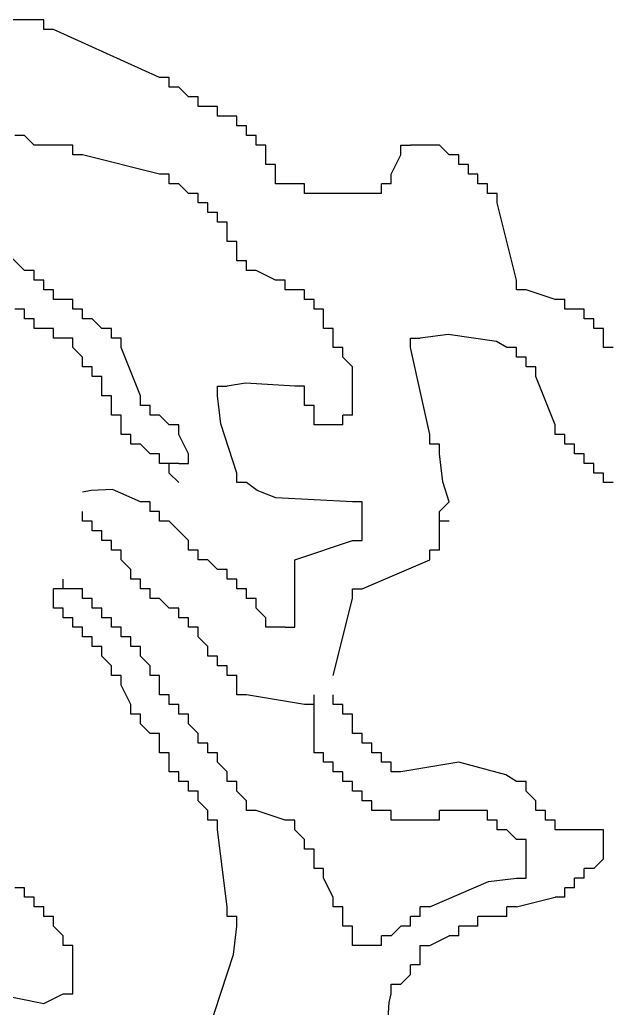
# Model space of a CAD drawing. Header units: metres. Extents: x -4.5 to 4.5, y -4.5 to 4.5.
# Drawn here: x 2.806 to 3.441, y -1.65 to -0.582 of the extents above; entities that cross this region are included whole.
import ezdxf

# ---------------------------------------------------------------- set-up
doc = ezdxf.new("R2010")
doc.units = ezdxf.units.M

msp = doc.modelspace()

# ---------------------------------------------------------------- linework, layer by layer
at = {"layer": '1', "color": 3}
for p, q in [((2.821516, -0.581988), (2.779849, -0.581988)), ((2.831932, -0.581988), (2.821516, -0.581988)), ((2.831932, -0.592404), (2.831932, -0.581988)), ((2.842349, -0.592404), (2.831932, -0.592404)), ((2.956932, -0.644488), (2.842349, -0.592404)), ((2.967349, -0.644488), (2.956932, -0.644488)), ((2.967349, -0.654904), (2.967349, -0.644488)), ((2.977766, -0.654904), (2.967349, -0.654904)), ((2.988182, -0.665321), (2.977766, -0.654904)), ((2.998599, -0.665321), (2.988182, -0.665321)), ((2.998599, -0.675738), (2.998599, -0.665321)), ((3.009016, -0.675738), (2.998599, -0.675738)), ((3.019432, -0.675738), (3.009016, -0.675738)), ((3.019432, -0.686154), (3.019432, -0.675738)), ((3.029849, -0.686154), (3.019432, -0.686154)), ((3.040266, -0.686154), (3.029849, -0.686154)), ((3.040266, -0.696571), (3.040266, -0.686154)), ((3.050682, -0.696571), (3.040266, -0.696571)), ((3.050682, -0.706988), (3.050682, -0.696571)), ((2.811099, -0.706988), (2.800682, -0.706988)), ((2.821516, -0.717404), (2.811099, -0.706988)), ((3.061099, -0.706988), (3.050682, -0.706988)), ((3.061099, -0.717404), (3.061099, -0.706988)), ((2.852766, -0.717404), (2.821516, -0.717404)), ((2.863182, -0.717404), (2.852766, -0.717404)), ((2.863182, -0.727821), (2.863182, -0.717404)), ((3.071516, -0.717404), (3.061099, -0.717404)), ((3.071516, -0.727821), (3.071516, -0.717404)), ((3.217349, -0.727821), (3.217349, -0.717404)), ((3.217349, -0.717404), (3.227766, -0.717404)), ((3.259016, -0.717404), (3.227766, -0.717404)), ((3.269432, -0.727821), (3.259016, -0.717404)), ((2.873599, -0.727821), (2.863182, -0.727821)), ((2.956932, -0.748654), (2.873599, -0.727821)), ((3.071516, -0.738238), (3.071516, -0.727821)), ((3.206932, -0.748654), (3.217349, -0.727821)), ((3.279849, -0.727821), (3.269432, -0.727821)), ((3.279849, -0.738238), (3.279849, -0.727821)), ((3.081932, -0.738238), (3.071516, -0.738238)), ((3.081932, -0.748654), (3.081932, -0.738238)), ((3.290266, -0.738238), (3.279849, -0.738238)), ((3.290266, -0.748654), (3.290266, -0.738238)), ((2.967349, -0.748654), (2.956932, -0.748654)), ((2.967349, -0.759071), (2.967349, -0.748654)), ((3.081932, -0.759071), (3.081932, -0.748654)), ((3.206932, -0.759071), (3.206932, -0.748654)), ((3.300682, -0.748654), (3.290266, -0.748654)), ((3.300682, -0.759071), (3.300682, -0.748654)), ((2.977766, -0.759071), (2.967349, -0.759071)), ((2.988182, -0.769488), (2.977766, -0.759071)), ((3.092349, -0.759071), (3.081932, -0.759071)), ((3.102766, -0.759071), (3.092349, -0.759071)), ((3.113182, -0.759071), (3.102766, -0.759071)), ((3.113182, -0.769488), (3.113182, -0.759071)), ((3.206932, -0.759071), (3.196516, -0.759071)), ((3.196516, -0.769488), (3.196516, -0.759071)), ((3.311099, -0.759071), (3.300682, -0.759071)), ((3.311099, -0.769488), (3.311099, -0.759071)), ((2.998599, -0.769488), (2.988182, -0.769488)), ((2.998599, -0.779904), (2.998599, -0.769488)), ((3.123599, -0.769488), (3.113182, -0.769488)), ((3.186099, -0.769488), (3.123599, -0.769488)), ((3.196516, -0.769488), (3.186099, -0.769488)), ((3.321516, -0.769488), (3.311099, -0.769488)), ((3.321516, -0.779904), (3.321516, -0.769488)), ((3.009016, -0.779904), (2.998599, -0.779904)), ((3.009016, -0.790321), (3.009016, -0.779904)), ((3.342349, -0.863238), (3.321516, -0.779904)), ((3.019432, -0.790321), (3.009016, -0.790321)), ((3.019432, -0.800738), (3.019432, -0.790321)), ((3.029849, -0.800738), (3.019432, -0.800738)), ((3.029849, -0.811154), (3.029849, -0.800738)), ((3.029849, -0.821571), (3.029849, -0.811154)), ((3.040266, -0.821571), (3.029849, -0.821571)), ((3.040266, -0.831988), (3.040266, -0.821571)), ((2.811099, -0.852821), (2.790266, -0.831988)), ((3.040266, -0.842404), (3.040266, -0.831988)), ((3.050682, -0.842404), (3.040266, -0.842404)), ((3.050682, -0.852821), (3.050682, -0.842404)), ((2.821516, -0.852821), (2.811099, -0.852821)), ((2.821516, -0.863238), (2.821516, -0.852821)), ((3.061099, -0.852821), (3.050682, -0.852821)), ((3.081932, -0.863238), (3.061099, -0.852821)), ((2.831932, -0.863238), (2.821516, -0.863238)), ((2.831932, -0.873654), (2.831932, -0.863238)), ((3.092349, -0.863238), (3.081932, -0.863238)), ((3.092349, -0.873654), (3.092349, -0.863238)), ((3.342349, -0.873654), (3.342349, -0.863238)), ((2.842349, -0.873654), (2.831932, -0.873654)), ((2.842349, -0.884071), (2.842349, -0.873654)), ((3.102766, -0.873654), (3.092349, -0.873654)), ((3.113182, -0.873654), (3.102766, -0.873654)), ((3.113182, -0.884071), (3.113182, -0.873654)), ((3.352766, -0.873654), (3.342349, -0.873654)), ((3.384016, -0.884071), (3.352766, -0.873654)), ((2.852766, -0.884071), (2.842349, -0.884071)), ((2.863182, -0.884071), (2.852766, -0.884071)), ((2.863182, -0.894488), (2.863182, -0.884071)), ((3.123599, -0.884071), (3.113182, -0.884071)), ((3.123599, -0.894488), (3.123599, -0.884071)), ((3.394432, -0.884071), (3.384016, -0.884071)), ((3.394432, -0.894488), (3.394432, -0.884071)), ((2.811099, -0.894488), (2.800682, -0.894488)), ((2.811099, -0.904904), (2.811099, -0.894488)), ((2.873599, -0.894488), (2.863182, -0.894488)), ((2.873599, -0.904904), (2.873599, -0.894488)), ((3.134016, -0.894488), (3.123599, -0.894488)), ((3.134016, -0.904904), (3.134016, -0.894488)), ((3.404849, -0.894488), (3.394432, -0.894488)), ((3.415266, -0.894488), (3.404849, -0.894488)), ((3.415266, -0.904904), (3.415266, -0.894488)), ((2.821516, -0.904904), (2.811099, -0.904904)), ((2.821516, -0.915321), (2.821516, -0.904904)), ((2.884016, -0.904904), (2.873599, -0.904904)), ((2.894432, -0.915321), (2.884016, -0.904904)), ((3.134016, -0.915321), (3.134016, -0.904904)), ((3.425682, -0.904904), (3.415266, -0.904904)), ((3.425682, -0.915321), (3.425682, -0.904904)), ((2.831932, -0.915321), (2.821516, -0.915321)), ((2.842349, -0.915321), (2.831932, -0.915321)), ((2.842349, -0.925738), (2.842349, -0.915321)), ((2.904849, -0.915321), (2.894432, -0.915321)), ((2.904849, -0.925738), (2.904849, -0.915321)), ((3.144432, -0.915321), (3.134016, -0.915321)), ((3.144432, -0.925738), (3.144432, -0.915321)), ((3.436099, -0.915321), (3.425682, -0.915321)), ((3.436099, -0.925738), (3.436099, -0.915321)), ((2.852766, -0.925738), (2.842349, -0.925738)), ((2.863182, -0.925738), (2.852766, -0.925738)), ((2.863182, -0.936154), (2.863182, -0.925738)), ((2.915266, -0.925738), (2.904849, -0.925738)), ((2.915266, -0.936154), (2.915266, -0.925738)), ((3.144432, -0.936154), (3.144432, -0.925738)), ((3.227766, -0.936154), (3.227766, -0.925738)), ((3.227766, -0.925738), (3.238182, -0.925738)), ((3.268513, -0.922061), (3.238182, -0.925738)), ((3.320597, -0.929414), (3.268513, -0.922061)), ((3.436099, -0.936154), (3.436099, -0.925738)), ((2.873599, -0.946571), (2.863182, -0.936154)), ((2.936099, -0.988238), (2.915266, -0.936154)), ((3.154849, -0.936154), (3.144432, -0.936154)), ((3.154849, -0.946571), (3.154849, -0.936154)), ((3.248599, -1.029904), (3.227766, -0.936154)), ((3.331932, -0.936154), (3.320597, -0.929414)), ((3.342349, -0.936154), (3.331932, -0.936154)), ((3.342349, -0.946571), (3.342349, -0.936154)), ((3.446516, -0.936154), (3.436099, -0.936154)), ((2.873599, -0.956988), (2.873599, -0.946571)), ((3.165266, -0.956988), (3.154849, -0.946571)), ((3.352766, -0.946571), (3.342349, -0.946571)), ((3.352766, -0.956988), (3.352766, -0.946571)), ((2.884016, -0.956988), (2.873599, -0.956988)), ((2.884016, -0.967404), (2.884016, -0.956988)), ((3.165266, -0.998654), (3.165266, -0.956988)), ((3.363182, -0.956988), (3.352766, -0.956988)), ((3.363182, -0.967404), (3.363182, -0.956988)), ((2.894432, -0.967404), (2.884016, -0.967404)), ((2.894432, -0.977821), (2.894432, -0.967404)), ((3.384016, -1.019488), (3.363182, -0.967404)), ((2.894432, -0.988238), (2.894432, -0.977821)), ((3.019432, -0.988238), (3.019432, -0.977821)), ((3.019432, -0.977821), (3.029849, -0.977821)), ((3.049641, -0.974696), (3.029849, -0.977821)), ((3.102766, -0.977821), (3.049641, -0.974696)), ((3.113182, -0.977821), (3.102766, -0.977821)), ((3.113182, -0.988238), (3.113182, -0.977821)), ((2.904849, -0.988238), (2.894432, -0.988238)), ((2.904849, -0.998654), (2.904849, -0.988238)), ((2.936099, -0.998654), (2.936099, -0.988238)), ((3.023109, -1.018569), (3.019432, -0.988238)), ((3.113182, -0.998654), (3.113182, -0.988238)), ((2.904849, -1.009071), (2.904849, -0.998654)), ((2.946516, -0.998654), (2.936099, -0.998654)), ((2.946516, -1.009071), (2.946516, -0.998654)), ((3.123599, -0.998654), (3.113182, -0.998654)), ((3.123599, -1.009071), (3.123599, -0.998654)), ((3.165266, -1.009071), (3.165266, -0.998654)), ((2.915266, -1.009071), (2.904849, -1.009071)), ((2.915266, -1.019488), (2.915266, -1.009071)), ((2.956932, -1.009071), (2.946516, -1.009071)), ((2.967349, -1.019488), (2.956932, -1.009071)), ((3.123599, -1.019488), (3.123599, -1.009071)), ((3.165266, -1.009071), (3.154849, -1.009071)), ((3.154849, -1.019488), (3.154849, -1.009071)), ((2.915266, -1.029904), (2.915266, -1.019488)), ((2.977766, -1.019488), (2.967349, -1.019488)), ((2.977766, -1.029904), (2.977766, -1.019488)), ((3.040266, -1.071571), (3.023109, -1.018569)), ((3.134016, -1.019488), (3.123599, -1.019488)), ((3.144432, -1.019488), (3.134016, -1.019488)), ((3.154849, -1.019488), (3.144432, -1.019488)), ((3.384016, -1.029904), (3.384016, -1.019488)), ((2.925682, -1.029904), (2.915266, -1.029904)), ((2.925682, -1.040321), (2.925682, -1.029904)), ((2.988182, -1.050738), (2.977766, -1.029904)), ((3.248599, -1.040321), (3.248599, -1.029904)), ((3.394432, -1.029904), (3.384016, -1.029904)), ((3.394432, -1.040321), (3.394432, -1.029904)), ((2.936099, -1.040321), (2.925682, -1.040321)), ((2.946516, -1.050738), (2.936099, -1.040321)), ((3.259016, -1.040321), (3.248599, -1.040321)), ((3.259016, -1.050738), (3.259016, -1.040321)), ((3.404849, -1.040321), (3.394432, -1.040321)), ((3.404849, -1.050738), (3.404849, -1.040321)), ((2.956932, -1.050738), (2.946516, -1.050738)), ((2.956932, -1.061154), (2.956932, -1.050738)), ((2.988182, -1.061154), (2.988182, -1.050738)), ((3.262692, -1.081069), (3.259016, -1.050738)), ((3.415266, -1.050738), (3.404849, -1.050738)), ((3.415266, -1.061154), (3.415266, -1.050738)), ((2.967349, -1.061154), (2.956932, -1.061154)), ((2.977766, -1.061154), (2.967349, -1.061154)), ((2.967349, -1.071571), (2.967349, -1.061154)), ((2.977766, -1.061154), (2.988182, -1.061154)), ((3.425682, -1.061154), (3.415266, -1.061154)), ((3.425682, -1.071571), (3.425682, -1.061154)), ((2.977766, -1.081988), (2.967349, -1.071571)), ((3.040266, -1.081988), (3.040266, -1.071571)), ((3.436099, -1.071571), (3.425682, -1.071571)), ((3.436099, -1.081988), (3.436099, -1.071571)), ((3.050682, -1.081988), (3.040266, -1.081988)), ((3.062141, -1.090321), (3.050682, -1.081988)), ((3.269432, -1.102821), (3.262692, -1.081069)), ((3.446516, -1.081988), (3.436099, -1.081988)), ((2.882974, -1.090321), (2.873599, -1.092404)), ((2.905891, -1.089279), (2.882974, -1.090321)), ((2.936099, -1.102821), (2.905891, -1.089279)), ((3.08244, -1.098248), (3.062141, -1.090321)), ((3.165266, -1.102821), (3.08244, -1.098248)), ((2.946516, -1.102821), (2.936099, -1.102821)), ((2.946516, -1.113238), (2.946516, -1.102821)), ((3.175682, -1.102821), (3.165266, -1.102821)), ((3.175682, -1.113238), (3.175682, -1.102821)), ((3.259016, -1.113238), (3.269432, -1.102821)), ((2.873599, -1.123654), (2.873599, -1.113238)), ((2.956932, -1.113238), (2.946516, -1.113238)), ((2.956932, -1.123654), (2.956932, -1.113238)), ((3.175682, -1.134071), (3.175682, -1.113238)), ((3.259016, -1.123654), (3.259016, -1.113238)), ((2.884016, -1.123654), (2.873599, -1.123654)), ((2.884016, -1.134071), (2.884016, -1.123654)), ((2.967349, -1.123654), (2.956932, -1.123654)), ((2.988182, -1.144488), (2.967349, -1.123654)), ((3.269432, -1.123654), (3.259016, -1.123654)), ((3.259016, -1.134071), (3.259016, -1.123654)), ((2.894432, -1.134071), (2.884016, -1.134071)), ((2.894432, -1.144488), (2.894432, -1.134071)), ((3.175682, -1.144488), (3.175682, -1.134071)), ((3.259016, -1.144488), (3.259016, -1.134071)), ((2.904849, -1.144488), (2.894432, -1.144488)), ((2.904849, -1.154904), (2.904849, -1.144488)), ((2.988182, -1.154904), (2.988182, -1.144488)), ((3.102766, -1.165321), (3.165266, -1.144488)), ((3.165266, -1.144488), (3.175682, -1.144488)), ((3.259016, -1.154904), (3.259016, -1.144488)), ((2.915266, -1.154904), (2.904849, -1.154904)), ((2.915266, -1.165321), (2.915266, -1.154904)), ((2.998599, -1.154904), (2.988182, -1.154904)), ((2.998599, -1.165321), (2.998599, -1.154904)), ((3.259016, -1.154904), (3.248599, -1.154904)), ((3.248599, -1.165321), (3.248599, -1.154904)), ((2.925682, -1.175738), (2.915266, -1.165321)), ((3.009016, -1.165321), (2.998599, -1.165321)), ((3.019432, -1.175738), (3.009016, -1.165321)), ((3.102766, -1.227821), (3.102766, -1.165321)), ((3.175682, -1.196571), (3.248599, -1.165321)), ((2.925682, -1.186154), (2.925682, -1.175738)), ((3.029849, -1.175738), (3.019432, -1.175738)), ((3.029849, -1.186154), (3.029849, -1.175738)), ((2.852766, -1.196571), (2.852766, -1.186154)), ((2.936099, -1.186154), (2.925682, -1.186154)), ((2.936099, -1.196571), (2.936099, -1.186154)), ((3.040266, -1.186154), (3.029849, -1.186154)), ((3.040266, -1.196571), (3.040266, -1.186154)), ((2.852766, -1.196571), (2.842349, -1.196571)), ((2.842349, -1.206988), (2.842349, -1.196571)), ((2.863182, -1.196571), (2.852766, -1.196571)), ((2.873599, -1.196571), (2.863182, -1.196571)), ((2.873599, -1.206988), (2.873599, -1.196571)), ((2.946516, -1.196571), (2.936099, -1.196571)), ((2.946516, -1.206988), (2.946516, -1.196571)), ((3.050682, -1.196571), (3.040266, -1.196571)), ((3.050682, -1.206988), (3.050682, -1.196571)), ((3.165266, -1.206988), (3.165266, -1.196571)), ((3.165266, -1.196571), (3.175682, -1.196571)), ((2.842349, -1.217404), (2.842349, -1.206988)), ((2.884016, -1.206988), (2.873599, -1.206988)), ((2.884016, -1.217404), (2.884016, -1.206988)), ((2.956932, -1.206988), (2.946516, -1.206988)), ((2.967349, -1.217404), (2.956932, -1.206988)), ((3.061099, -1.206988), (3.050682, -1.206988)), ((3.061099, -1.217404), (3.061099, -1.206988)), ((3.144432, -1.290321), (3.165266, -1.206988)), ((2.852766, -1.217404), (2.842349, -1.217404)), ((2.852766, -1.227821), (2.852766, -1.217404)), ((2.863182, -1.227821), (2.852766, -1.227821)), ((2.863182, -1.238238), (2.863182, -1.227821)), ((2.894432, -1.217404), (2.884016, -1.217404)), ((2.894432, -1.227821), (2.894432, -1.217404)), ((2.904849, -1.227821), (2.894432, -1.227821)), ((2.904849, -1.238238), (2.904849, -1.227821)), ((2.977766, -1.217404), (2.967349, -1.217404)), ((2.977766, -1.227821), (2.977766, -1.217404)), ((2.988182, -1.227821), (2.977766, -1.227821)), ((2.988182, -1.238238), (2.988182, -1.227821)), ((3.071516, -1.227821), (3.061099, -1.217404)), ((3.071516, -1.238238), (3.071516, -1.227821)), ((3.102766, -1.238238), (3.102766, -1.227821)), ((2.873599, -1.238238), (2.863182, -1.238238)), ((2.873599, -1.248654), (2.873599, -1.238238)), ((2.915266, -1.238238), (2.904849, -1.238238)), ((2.915266, -1.248654), (2.915266, -1.238238)), ((2.998599, -1.238238), (2.988182, -1.238238)), ((2.998599, -1.248654), (2.998599, -1.238238)), ((3.081932, -1.238238), (3.071516, -1.238238)), ((3.092349, -1.238238), (3.081932, -1.238238)), ((3.092349, -1.238238), (3.102766, -1.238238)), ((2.884016, -1.248654), (2.873599, -1.248654)), ((2.884016, -1.259071), (2.884016, -1.248654)), ((2.925682, -1.248654), (2.915266, -1.248654)), ((2.925682, -1.259071), (2.925682, -1.248654)), ((3.009016, -1.259071), (2.998599, -1.248654)), ((2.894432, -1.259071), (2.884016, -1.259071)), ((2.894432, -1.269488), (2.894432, -1.259071)), ((2.936099, -1.259071), (2.925682, -1.259071)), ((2.936099, -1.269488), (2.936099, -1.259071)), ((3.009016, -1.269488), (3.009016, -1.259071)), ((2.904849, -1.279904), (2.894432, -1.269488)), ((2.946516, -1.279904), (2.936099, -1.269488)), ((3.019432, -1.269488), (3.009016, -1.269488)), ((3.019432, -1.279904), (3.019432, -1.269488)), ((2.904849, -1.290321), (2.904849, -1.279904)), ((2.946516, -1.290321), (2.946516, -1.279904)), ((3.029849, -1.279904), (3.019432, -1.279904)), ((3.029849, -1.290321), (3.029849, -1.279904)), ((2.915266, -1.290321), (2.904849, -1.290321)), ((2.915266, -1.300738), (2.915266, -1.290321)), ((2.956932, -1.290321), (2.946516, -1.290321)), ((2.956932, -1.300738), (2.956932, -1.290321)), ((3.040266, -1.290321), (3.029849, -1.290321)), ((3.040266, -1.300738), (3.040266, -1.290321)), ((2.925682, -1.321571), (2.915266, -1.300738)), ((2.956932, -1.311154), (2.956932, -1.300738)), ((3.040266, -1.311154), (3.040266, -1.300738)), ((2.967349, -1.311154), (2.956932, -1.311154)), ((2.967349, -1.321571), (2.967349, -1.311154)), ((3.050682, -1.311154), (3.040266, -1.311154)), ((3.113182, -1.321571), (3.050682, -1.311154)), ((3.123599, -1.321571), (3.123599, -1.311154)), ((3.144432, -1.321571), (3.144432, -1.311154)), ((2.925682, -1.331988), (2.925682, -1.321571)), ((2.977766, -1.321571), (2.967349, -1.321571)), ((2.977766, -1.331988), (2.977766, -1.321571)), ((3.123599, -1.321571), (3.113182, -1.321571)), ((3.123599, -1.331988), (3.123599, -1.321571)), ((3.154849, -1.321571), (3.144432, -1.321571)), ((3.154849, -1.331988), (3.154849, -1.321571)), ((2.936099, -1.331988), (2.925682, -1.331988)), ((2.936099, -1.342404), (2.936099, -1.331988)), ((2.988182, -1.331988), (2.977766, -1.331988)), ((2.988182, -1.342404), (2.988182, -1.331988)), ((3.123599, -1.363238), (3.123599, -1.331988)), ((3.165266, -1.331988), (3.154849, -1.331988)), ((3.165266, -1.342404), (3.165266, -1.331988)), ((2.946516, -1.352821), (2.936099, -1.342404)), ((2.998599, -1.352821), (2.988182, -1.342404)), ((3.165266, -1.352821), (3.165266, -1.342404)), ((2.956932, -1.352821), (2.946516, -1.352821)), ((2.956932, -1.363238), (2.956932, -1.352821)), ((2.998599, -1.363238), (2.998599, -1.352821)), ((3.175682, -1.352821), (3.165266, -1.352821)), ((3.175682, -1.363238), (3.175682, -1.352821)), ((2.956932, -1.373654), (2.956932, -1.363238)), ((3.009016, -1.363238), (2.998599, -1.363238)), ((3.009016, -1.373654), (3.009016, -1.363238)), ((3.123599, -1.373654), (3.123599, -1.363238)), ((3.186099, -1.363238), (3.175682, -1.363238)), ((3.186099, -1.373654), (3.186099, -1.363238)), ((2.967349, -1.373654), (2.956932, -1.373654)), ((2.967349, -1.384071), (2.967349, -1.373654)), ((3.019432, -1.373654), (3.009016, -1.373654)), ((3.019432, -1.384071), (3.019432, -1.373654)), ((3.134016, -1.373654), (3.123599, -1.373654)), ((3.134016, -1.384071), (3.134016, -1.373654)), ((3.196516, -1.373654), (3.186099, -1.373654)), ((3.196516, -1.384071), (3.196516, -1.373654)), ((2.967349, -1.394488), (2.967349, -1.384071)), ((3.029849, -1.394488), (3.019432, -1.384071)), ((3.144432, -1.384071), (3.134016, -1.384071)), ((3.144432, -1.394488), (3.144432, -1.384071)), ((3.206932, -1.384071), (3.196516, -1.384071)), ((3.206932, -1.394488), (3.206932, -1.384071)), ((3.279849, -1.384071), (3.217349, -1.394488)), ((3.330891, -1.397613), (3.279849, -1.384071)), ((2.977766, -1.394488), (2.967349, -1.394488)), ((2.977766, -1.404904), (2.977766, -1.394488)), ((3.029849, -1.404904), (3.029849, -1.394488)), ((3.154849, -1.394488), (3.144432, -1.394488)), ((3.154849, -1.404904), (3.154849, -1.394488)), ((3.217349, -1.394488), (3.206932, -1.394488)), ((3.342349, -1.404904), (3.330891, -1.397613)), ((2.988182, -1.404904), (2.977766, -1.404904)), ((2.988182, -1.415321), (2.988182, -1.404904)), ((3.040266, -1.404904), (3.029849, -1.404904)), ((3.040266, -1.415321), (3.040266, -1.404904)), ((3.165266, -1.404904), (3.154849, -1.404904)), ((3.165266, -1.415321), (3.165266, -1.404904)), ((3.352766, -1.404904), (3.342349, -1.404904)), ((3.352766, -1.415321), (3.352766, -1.404904)), ((2.998599, -1.415321), (2.988182, -1.415321)), ((2.998599, -1.425738), (2.998599, -1.415321)), ((3.050682, -1.425738), (3.040266, -1.415321)), ((3.175682, -1.415321), (3.165266, -1.415321)), ((3.175682, -1.425738), (3.175682, -1.415321)), ((3.363182, -1.425738), (3.352766, -1.415321)), ((3.009016, -1.436154), (2.998599, -1.425738)), ((3.050682, -1.436154), (3.050682, -1.425738)), ((3.186099, -1.425738), (3.175682, -1.425738)), ((3.186099, -1.436154), (3.186099, -1.425738)), ((3.363182, -1.436154), (3.363182, -1.425738)), ((3.009016, -1.446571), (3.009016, -1.436154)), ((3.061099, -1.436154), (3.050682, -1.436154)), ((3.092349, -1.446571), (3.061099, -1.436154)), ((3.196516, -1.436154), (3.186099, -1.436154)), ((3.206932, -1.436154), (3.196516, -1.436154)), ((3.206932, -1.446571), (3.206932, -1.436154)), ((3.269432, -1.436154), (3.259016, -1.436154)), ((3.259016, -1.446571), (3.259016, -1.436154)), ((3.300682, -1.436154), (3.269432, -1.436154)), ((3.311099, -1.436154), (3.300682, -1.436154)), ((3.311099, -1.446571), (3.311099, -1.436154)), ((3.373599, -1.436154), (3.363182, -1.436154)), ((3.373599, -1.446571), (3.373599, -1.436154)), ((3.019432, -1.446571), (3.009016, -1.446571)), ((3.019432, -1.456988), (3.019432, -1.446571)), ((3.102766, -1.446571), (3.092349, -1.446571)), ((3.102766, -1.456988), (3.102766, -1.446571)), ((3.217349, -1.446571), (3.206932, -1.446571)), ((3.248599, -1.446571), (3.217349, -1.446571)), ((3.259016, -1.446571), (3.248599, -1.446571)), ((3.321516, -1.446571), (3.311099, -1.446571)), ((3.321516, -1.456988), (3.321516, -1.446571)), ((3.384016, -1.446571), (3.373599, -1.446571)), ((3.384016, -1.456988), (3.384016, -1.446571)), ((3.029849, -1.540321), (3.019432, -1.456988)), ((3.113182, -1.467404), (3.102766, -1.456988)), ((3.331932, -1.456988), (3.321516, -1.456988)), ((3.342349, -1.467404), (3.331932, -1.456988)), ((3.394432, -1.456988), (3.384016, -1.456988)), ((3.425682, -1.456988), (3.394432, -1.456988)), ((3.436099, -1.456988), (3.425682, -1.456988)), ((3.436099, -1.467404), (3.436099, -1.456988)), ((3.113182, -1.477821), (3.113182, -1.467404)), ((3.352766, -1.467404), (3.342349, -1.467404)), ((3.352766, -1.477821), (3.352766, -1.467404)), ((3.436099, -1.488238), (3.436099, -1.467404)), ((3.123599, -1.477821), (3.113182, -1.477821)), ((3.123599, -1.488238), (3.123599, -1.477821)), ((3.352766, -1.498654), (3.352766, -1.477821)), ((3.123599, -1.498654), (3.123599, -1.488238)), ((3.425682, -1.498654), (3.436099, -1.488238)), ((3.134016, -1.498654), (3.123599, -1.498654)), ((3.134016, -1.509071), (3.134016, -1.498654)), ((3.352766, -1.509071), (3.352766, -1.498654)), ((3.425682, -1.498654), (3.415266, -1.498654)), ((3.415266, -1.509071), (3.415266, -1.498654)), ((3.144432, -1.529904), (3.134016, -1.509071)), ((3.248599, -1.540321), (3.312018, -1.512747)), ((3.312018, -1.512747), (3.342349, -1.509071)), ((3.342349, -1.509071), (3.352766, -1.509071)), ((3.415266, -1.509071), (3.404849, -1.509071)), ((3.404849, -1.519488), (3.404849, -1.509071)), ((2.811099, -1.519488), (2.800682, -1.519488)), ((2.811099, -1.529904), (2.811099, -1.519488)), ((3.404849, -1.519488), (3.394432, -1.519488)), ((3.394432, -1.529904), (3.394432, -1.519488)), ((2.821516, -1.529904), (2.811099, -1.529904)), ((2.821516, -1.540321), (2.821516, -1.529904)), ((3.144432, -1.540321), (3.144432, -1.529904)), ((3.342349, -1.540321), (3.384016, -1.529904)), ((3.394432, -1.529904), (3.384016, -1.529904)), ((2.831932, -1.540321), (2.821516, -1.540321)), ((2.831932, -1.550738), (2.831932, -1.540321)), ((3.029849, -1.550738), (3.029849, -1.540321)), ((3.154849, -1.540321), (3.144432, -1.540321)), ((3.154849, -1.550738), (3.154849, -1.540321)), ((3.248599, -1.540321), (3.238182, -1.540321)), ((3.238182, -1.550738), (3.238182, -1.540321)), ((3.342349, -1.540321), (3.331932, -1.540321)), ((3.331932, -1.550738), (3.331932, -1.540321)), ((2.842349, -1.550738), (2.831932, -1.550738)), ((2.842349, -1.561154), (2.842349, -1.550738)), ((3.040266, -1.550738), (3.029849, -1.550738)), ((3.040266, -1.561154), (3.040266, -1.550738)), ((3.154849, -1.561154), (3.154849, -1.550738)), ((3.238182, -1.550738), (3.227766, -1.550738)), ((3.227766, -1.561154), (3.227766, -1.550738)), ((3.311099, -1.550738), (3.300682, -1.550738)), ((3.300682, -1.561154), (3.300682, -1.550738)), ((3.321516, -1.550738), (3.311099, -1.550738)), ((3.331932, -1.550738), (3.321516, -1.550738)), ((2.852766, -1.571571), (2.842349, -1.561154)), ((3.036589, -1.591485), (3.040266, -1.561154)), ((3.165266, -1.561154), (3.154849, -1.561154)), ((3.165266, -1.571571), (3.165266, -1.561154)), ((3.206932, -1.571571), (3.217349, -1.561154)), ((3.227766, -1.561154), (3.217349, -1.561154)), ((3.290266, -1.561154), (3.279849, -1.561154)), ((3.279849, -1.571571), (3.279849, -1.561154)), ((3.300682, -1.561154), (3.290266, -1.561154)), ((2.852766, -1.581988), (2.852766, -1.571571)), ((3.165266, -1.581988), (3.165266, -1.571571)), ((3.206932, -1.571571), (3.196516, -1.571571)), ((3.196516, -1.581988), (3.196516, -1.571571)), ((3.248599, -1.581988), (3.269432, -1.571571)), ((3.279849, -1.571571), (3.269432, -1.571571)), ((2.863182, -1.581988), (2.852766, -1.581988)), ((2.863182, -1.592404), (2.863182, -1.581988)), ((3.175682, -1.581988), (3.165266, -1.581988)), ((3.186099, -1.581988), (3.175682, -1.581988)), ((3.196516, -1.581988), (3.186099, -1.581988)), ((3.238182, -1.592404), (3.238182, -1.581988)), ((3.238182, -1.581988), (3.248599, -1.581988)), ((2.863182, -1.623654), (2.863182, -1.592404)), ((3.009016, -1.675738), (3.036589, -1.591485)), ((3.238182, -1.602821), (3.238182, -1.592404)), ((3.238182, -1.602821), (3.227766, -1.602821)), ((3.227766, -1.613238), (3.227766, -1.602821)), ((3.217349, -1.623654), (3.227766, -1.613238)), ((2.759935, -1.630395), (2.831932, -1.644488)), ((2.863182, -1.634071), (2.863182, -1.623654)), ((3.206932, -1.634071), (3.206932, -1.623654)), ((3.206932, -1.623654), (3.217349, -1.623654)), ((2.831932, -1.644488), (2.852766, -1.634071)), ((2.852766, -1.634071), (2.863182, -1.634071)), ((3.203256, -1.66624), (3.204849, -1.643446)), ((3.204849, -1.643446), (3.206932, -1.634071))]:
    msp.add_line(p, q, dxfattribs=at)

doc.saveas('drawing.dxf')
